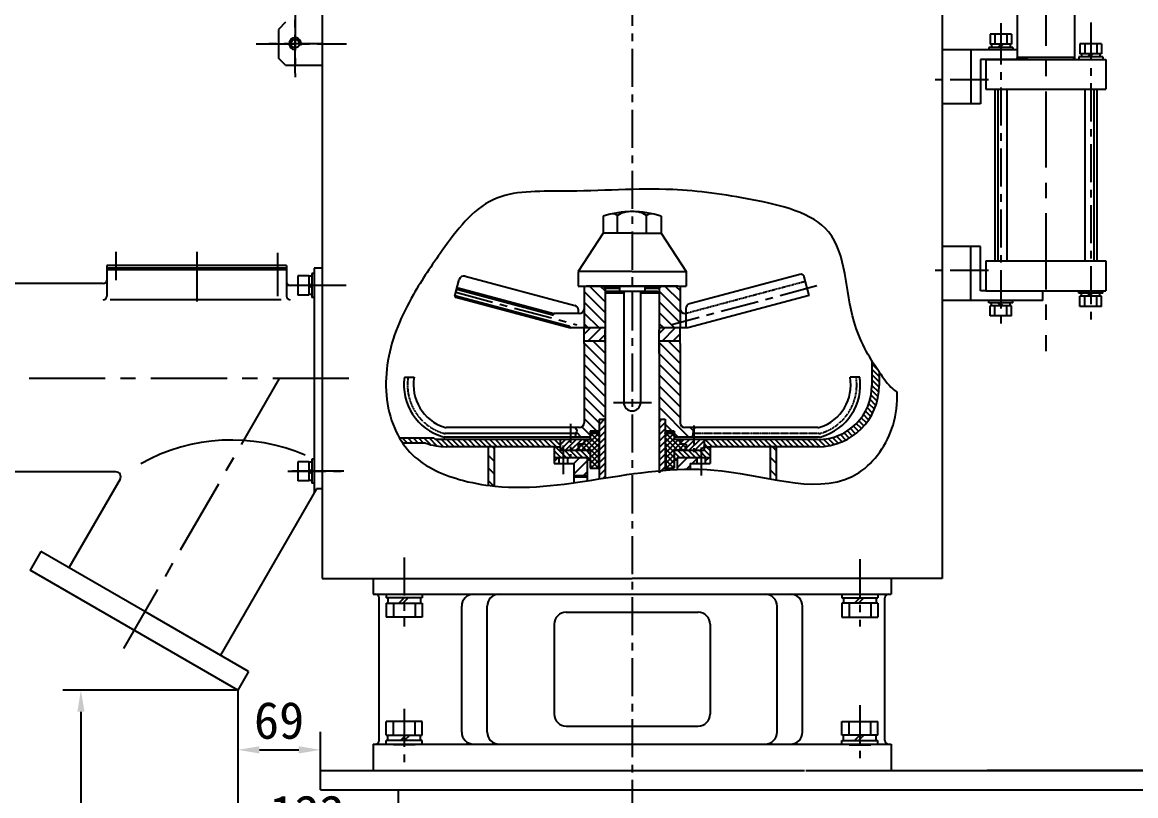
# Model space of a CAD drawing. Extents: x -2754 to 610, y -1664 to 712.
# Drawn here: x -1907 to -979, y -259 to 386 of the extents above; entities that cross this region are included whole.
import ezdxf

# ---------------------------------------------------------------- set-up
doc = ezdxf.new("R2010")
doc.units = 0
doc.linetypes.add('CENTER', pattern=[50.8, 31.75, -6.35, 6.35, -6.35])
doc.linetypes.add('HIDDEN', pattern=[0.375, 0.25, -0.125])
doc.layers.get('0').update_dxf_attribs({"linetype": 'CONTINUOUS'})
doc.layers.get('DEFPOINTS').update_dxf_attribs({"linetype": 'CONTINUOUS'})
doc.layers.add('PART', color=3, linetype='CONTINUOUS')
doc.layers.add('SMPEN_THICK', color=7, linetype='CONTINUOUS')
doc.styles.get("Standard").update_dxf_attribs({"font": '', "height": 30.8})
doc.styles.get('Standard').set_extended_font_data('SimSun')
doc.dimstyles.get("Standard").update_dxf_attribs({"dimscale": 5, "dimtxt": 4.5, "dimasz": 5.5, "dimexe": 4.25, "dimexo": 0.625, "dimgap": 2.2, "dimtad": 1, "dimdec": 4, "dimlfac": -1, "dimdsep": 46, "dimlunit": 6, "dimtxsty": 'Standard', "dimcen": 2.5, "dimclrd": 2, "dimclre": 2, "dimclrt": 2, "dimadec": 0, "dimazin": 0, "dimtfac": 1, "dimtdec": 4, "dimtmove": 0, "dimatfit": 3, "dimfxl": 1, "dimtolj": 1, "dimtzin": 0, "dimarcsym": 0})

# ---------------------------------------------------------------- blocks, each defined once
blk = doc.blocks.new('*D7')
at = {"color": 2, "lineweight": -2, "transparency": 16777216}
for p, q in [((-1727.55, -170.88), (-1727.55, -313.42)), ((-1605.74, -268.88), (-1605.74, -313.42)), ((-1709.55, -298.42), (-1623.74, -298.42))]:
    blk.add_line(p, q, dxfattribs=at)
at = {"color": 2, "transparency": 16777216}
for points in [[(-1709.55, -295.42), (-1709.55, -301.42), (-1727.55, -298.42)], [(-1623.74, -295.42), (-1623.74, -301.42), (-1605.74, -298.42)]]:
    blk.add_solid(points, dxfattribs=at)
at = {"layer": 'DEFPOINTS', "color": 0, "transparency": 16777216}
for p in [(-1727.55, -170.88), (-1605.74, -268.88), (-1605.74, -298.42)]:
    blk.add_point(p, dxfattribs=at)
at = {"color": 2, "transparency": 16777216, "insert": (-1669.6, -274.02), "char_height": 30.8, "attachment_point": 5}
blk.add_mtext('\\A1;122', dxfattribs=at)
blk = doc.blocks.new('*D5')
at = {"color": 2, "lineweight": -2, "transparency": 16777216}
for p, q in [((-1727.55, -170.88), (-1873.43, -170.88)), ((-1858.43, -188.88), (-1858.43, -615.88)), ((-1593.74, -633.88), (-1873.43, -633.88))]:
    blk.add_line(p, q, dxfattribs=at)
at = {"color": 2, "transparency": 16777216}
for points in [[(-1861.43, -188.88), (-1855.43, -188.88), (-1858.43, -170.88)], [(-1861.43, -615.88), (-1855.43, -615.88), (-1858.43, -633.88)]]:
    blk.add_solid(points, dxfattribs=at)
at = {"layer": 'DEFPOINTS', "color": 0, "transparency": 16777216}
for p in [(-1727.55, -170.88), (-1858.43, -633.88), (-1593.74, -633.88)]:
    blk.add_point(p, dxfattribs=at)
at = {"color": 2, "transparency": 16777216, "insert": (-1882.83, -396.05), "char_height": 30.8, "attachment_point": 5, "rotation": 90}
blk.add_mtext('\\A1;463', dxfattribs=at)
blk = doc.blocks.new('*D4')
at = {"color": 2, "lineweight": -2, "transparency": 16777216}
for p, q in [((-2382.85, 39.12), (-2382.85, -788.23)), ((-338.74, -328.88), (-338.74, -788.23)), ((-2364.85, -773.23), (-356.74, -773.23))]:
    blk.add_line(p, q, dxfattribs=at)
at = {"color": 2, "transparency": 16777216}
for points in [[(-2364.85, -770.23), (-2364.85, -776.23), (-2382.85, -773.23)], [(-356.74, -770.23), (-356.74, -776.23), (-338.74, -773.23)]]:
    blk.add_solid(points, dxfattribs=at)
at = {"layer": 'DEFPOINTS', "color": 0, "transparency": 16777216}
for p in [(-2382.85, 39.12), (-338.74, -328.88), (-338.74, -773.23)]:
    blk.add_point(p, dxfattribs=at)
at = {"color": 2, "transparency": 16777216, "insert": (-1336.77, -748.83), "char_height": 30.8, "attachment_point": 5}
blk.add_mtext('\\A1;2044', dxfattribs=at)
blk = doc.blocks.new('*D1')
at = {"color": 2, "lineweight": -2, "transparency": 16777216}
for p, q in [((-1565.03, 557.98), (-2489.66, 557.98)), ((-2474.66, 539.98), (-2474.66, -615.88)), ((-413.74, -633.88), (-2489.66, -633.88))]:
    blk.add_line(p, q, dxfattribs=at)
at = {"color": 2, "transparency": 16777216}
for points in [[(-2477.66, 539.98), (-2471.66, 539.98), (-2474.66, 557.98)], [(-2477.66, -615.88), (-2471.66, -615.88), (-2474.66, -633.88)]]:
    blk.add_solid(points, dxfattribs=at)
at = {"layer": 'DEFPOINTS', "color": 0, "transparency": 16777216}
for p in [(-1565.03, 557.98), (-2474.66, -633.88), (-413.74, -633.88)]:
    blk.add_point(p, dxfattribs=at)
at = {"color": 2, "transparency": 16777216, "insert": (-2499.06, -50.84), "char_height": 30.8, "attachment_point": 5, "rotation": 90}
blk.add_mtext('\\A1;1192', dxfattribs=at)
blk = doc.blocks.new('*D6')
at = {"color": 2, "lineweight": -2, "transparency": 16777216}
for p, q in [((-1727.55, -170.88), (-1727.55, -235.64)), ((-1658.74, -253.88), (-1658.74, -205.64)), ((-1709.55, -220.64), (-1676.74, -220.64))]:
    blk.add_line(p, q, dxfattribs=at)
at = {"color": 2, "transparency": 16777216}
for points in [[(-1709.55, -217.64), (-1709.55, -223.64), (-1727.55, -220.64)], [(-1676.74, -217.64), (-1676.74, -223.64), (-1658.74, -220.64)]]:
    blk.add_solid(points, dxfattribs=at)
at = {"layer": 'DEFPOINTS', "color": 0, "transparency": 16777216}
for p in [(-1727.55, -170.88), (-1658.74, -220.64), (-1658.74, -253.88)]:
    blk.add_point(p, dxfattribs=at)
at = {"color": 2, "transparency": 16777216, "insert": (-1693.14, -196.24), "char_height": 30.8, "attachment_point": 5}
blk.add_mtext('\\A1;69', dxfattribs=at)
blk = doc.blocks.new('*D8')
at = {"color": 2, "lineweight": -2, "transparency": 16777216}
for p, q in [((-1271.37, 649.12), (-251.51, 649.12)), ((-266.51, 631.12), (-266.51, -615.88)), ((-413.74, -633.88), (-251.51, -633.88))]:
    blk.add_line(p, q, dxfattribs=at)
at = {"color": 2, "transparency": 16777216}
for points in [[(-269.51, 631.12), (-263.51, 631.12), (-266.51, 649.12)], [(-269.51, -615.88), (-263.51, -615.88), (-266.51, -633.88)]]:
    blk.add_solid(points, dxfattribs=at)
at = {"layer": 'DEFPOINTS', "color": 0, "transparency": 16777216}
for p in [(-1271.37, 649.12), (-413.74, -633.88), (-266.51, -633.88)]:
    blk.add_point(p, dxfattribs=at)
at = {"color": 2, "transparency": 16777216, "insert": (-290.91, 155.42), "char_height": 30.8, "attachment_point": 5, "rotation": 90}
blk.add_mtext('\\A1;1283', dxfattribs=at)

msp = doc.modelspace()

# ---------------------------------------------------------------- hatches: boundary and pattern name
h = msp.add_hatch()
h.set_pattern_fill('ANSI31', color=256, scale=2, style=0)
h.set_pattern_definition([(135, (-2375.205, -42.51), (4.49013, 4.49013), [])])
h.paths.add_polyline_path([(-1358.73656, 131.12003), (-1376.23656, 131.12003), (-1376.23656, 160.42006), (-1376.23656, 164.12003), (-1374.23656, 166.12003), (-1358.73656, 166.12003)])
h.paths.add_polyline_path([(-1438.73656, 166.12003), (-1423.23656, 166.12003), (-1421.23656, 164.12003), (-1421.23656, 133.12003), (-1421.23656, 131.12003), (-1437.23656, 131.12003), (-1438.73656, 131.12003)])
h = msp.add_hatch()
h.set_pattern_fill('ANSI31', color=256, scale=2, style=0)
h.set_pattern_definition([(135, (-2543.3295, 1.8), (4.490128, 4.490128), [])])
edge = h.paths.add_edge_path()
edge.add_line((-1376.23656, 118.12003), (-1376.23656, 120.12003))
edge.add_line((-1376.23656, 120.12003), (-1360.73656, 120.12003))
edge.add_line((-1360.73656, 120.12003), (-1360.23656, 120.12003))
edge.add_line((-1360.23656, 120.12003), (-1358.73656, 120.12003))
edge.add_line((-1358.73656, 120.12003), (-1358.73656, 118.12003))
edge.add_line((-1358.73656, 118.12003), (-1358.73656, 52.12003))
edge.add_arc((-1354.73656, 52.12003), 4, 540, 630)
edge.add_line((-1354.73656, 48.12003), (-1347.23656, 48.12003))
edge.add_line((-1347.23656, 48.12003), (-1347.23656, 46.61046))
edge.add_spline(control_points=[(-1347.23656, 46.61046), (-1347.59359, 46.00312), (-1348.05454, 44.89727), (-1347.80877, 44.32951), (-1347.9656, 43.48075), (-1348.04491, 43.12003)], knot_values=[8.662604239, 8.662604239, 8.662604239, 8.662604239, 11.148527227, 13.633870813, 15.085002624, 15.085002624, 15.085002624, 15.085002624], degree=3, periodic=0)
edge.add_spline(control_points=[(-1348.04491, 43.12003), (-1348.22718, 42.29098), (-1348.52298, 41.20921), (-1348.68598, 40.12003)], knot_values=[15.085002624, 15.085002624, 15.085002624, 15.085002624, 18.420115182, 18.420115182, 18.420115182, 18.420115182], degree=3, periodic=0)
edge.add_line((-1348.68598, 40.12003), (-1363.73656, 40.12003))
edge.add_line((-1363.73656, 40.12003), (-1363.73656, 45.12003))
edge.add_line((-1363.73656, 45.12003), (-1371.23656, 45.12003))
edge.add_line((-1371.23656, 45.12003), (-1371.23656, 50.12003))
edge.add_line((-1371.23656, 50.12003), (-1371.23656, 56.92002))
edge.add_line((-1371.23656, 56.92002), (-1376.23656, 56.92002))
edge.add_line((-1376.23656, 56.92002), (-1376.23656, 118.12003))
h.paths.add_polyline_path([(-1438.73656, 118.12003), (-1438.73656, 120.12003), (-1421.23656, 120.12003), (-1421.23656, 56.92002), (-1426.23656, 56.92002), (-1426.23656, 55.1184), (-1438.73656, 62.68972)])
edge = h.paths.add_edge_path()
edge.add_line((-1438.73656, 62.68972), (-1426.23656, 55.1184))
edge.add_line((-1426.23656, 55.1184), (-1426.23656, 45.12003))
edge.add_line((-1426.23656, 45.12003), (-1433.73656, 45.12003))
edge.add_line((-1433.73656, 45.12003), (-1433.73656, 40.12003))
edge.add_line((-1433.73656, 40.12003), (-1446.45634, 40.12003))
edge.add_spline(control_points=[(-1446.45634, 40.12003), (-1446.29902, 41.11915), (-1445.93461, 42.17217), (-1445.59492, 43.12003)], knot_values=[12.554961162, 12.554961162, 12.554961162, 12.554961162, 15.734127239, 15.734127239, 15.734127239, 15.734127239], degree=3, periodic=0)
edge.add_spline(control_points=[(-1445.59492, 43.12003), (-1445.24322, 44.10139), (-1444.42127, 46.29677), (-1445.41183, 46.64448), (-1446.31315, 48.12003)], knot_values=[4.235946327, 4.235946327, 4.235946327, 4.235946327, 7.527501508, 12.554961162, 12.554961162, 12.554961162, 12.554961162], degree=3, periodic=0)
edge.add_line((-1446.31315, 48.12003), (-1442.73656, 48.12003))
edge.add_arc((-1442.73656, 52.12003), 4, 270, 360)
edge.add_line((-1438.73656, 52.12003), (-1438.73656, 62.68972))
h = msp.add_hatch()
h.set_pattern_fill('ANSI31', color=256, style=0)
h.set_pattern_definition([(135, (-2543.3295, 0), (2.245064, 2.245064), [])])
edge = h.paths.add_edge_path()
edge.add_line((-1243.73656, 38.12003), (-1338.73656, 38.12003))
edge.add_line((-1338.73656, 38.12003), (-1338.73656, 32.12003))
edge.add_line((-1338.73656, 32.12003), (-1333.73656, 32.12003))
edge.add_line((-1333.73656, 32.12003), (-1243.73656, 32.12003))
edge.add_arc((-1243.73656, 83.12003), 51, 270, 360)
edge.add_line((-1192.73656, 83.12003), (-1192.73656, 94.6037))
edge.add_spline(control_points=[(-1192.73656, 94.6037), (-1194.81335, 97.60174), (-1196.82147, 100.64058), (-1198.73656, 103.73472)], knot_values=[30.755664741, 30.755664741, 30.755664741, 30.755664741, 41.670482793, 41.670482793, 41.670482793, 41.670482793], degree=3, periodic=0)
edge.add_line((-1198.73656, 103.73472), (-1198.73656, 83.12003))
edge.add_arc((-1243.73656, 83.12003), 45, 270, 360, ccw=False)
edge = h.paths.add_edge_path()
edge.add_line((-1463.73656, 32.12003), (-1458.73656, 32.12003))
edge.add_line((-1458.73656, 32.12003), (-1458.73656, 38.12003))
edge.add_line((-1458.73656, 38.12003), (-1562.79402, 38.12003))
edge.add_arc((-1466.6511, 129.68244), 132.76723, 223.00907744, 223.60210906, ccw=False)
edge.add_line((-1563.73656, 39.12003), (-1592.59327, 39.12003))
edge.add_spline(control_points=[(-1592.59327, 39.12003), (-1591.79582, 37.75675), (-1590.95448, 36.42156), (-1590.069, 35.12003)], knot_values=[670.160329298, 670.160329298, 670.160329298, 670.160329298, 674.861927555, 674.861927555, 674.861927555, 674.861927555], degree=3, periodic=0)
edge.add_line((-1590.069, 35.12003), (-1570.97024, 35.12003))
edge.add_arc((-1553.73656, 83.12003), 51, 250.2500772, 270)
edge.add_line((-1553.73656, 32.12003), (-1463.73656, 32.12003))
h = msp.add_hatch()
h.set_pattern_fill('ANSI31', color=256, angle=90, style=0)
h.set_pattern_definition([(45, (-2375.2047, -119.4835), (2.245064, -2.245064), [])])
h.paths.add_polyline_path([(-1358.73656, 38.12003), (-1338.73656, 38.12003), (-1338.73656, 29.12003), (-1353.73656, 29.12003), (-1353.73656, 34.12003), (-1358.73656, 34.12003)])
h.paths.add_polyline_path([(-1458.73656, 38.12003), (-1438.73656, 38.12003), (-1438.73656, 34.12003), (-1443.73656, 34.12003), (-1443.73656, 29.12003), (-1458.73656, 29.12003)])
h = msp.add_hatch()
h.set_pattern_fill('ANSI37', color=256, angle=90, style=0)
h.set_pattern_definition([(45, (-2375.2047, -119.4835), (2.245064, -2.245064), []), (315, (-2375.2047, -119.4835), (-2.245064, -2.245064), [])])
h.paths.add_polyline_path([(-1371.23656, 43.32003), (-1363.73656, 43.32003), (-1363.73656, 38.12003), (-1358.73656, 38.12003), (-1358.73656, 34.12003), (-1353.73656, 34.12003), (-1353.73656, 29.12003), (-1363.73656, 29.12003), (-1363.73656, 14.32003), (-1370.73656, 14.32003), (-1370.73656, 31.12003), (-1371.23656, 31.12003)])
h.paths.add_polyline_path([(-1433.73656, 38.12003), (-1433.73656, 43.32003), (-1426.23656, 43.32003), (-1426.23656, 31.12003), (-1426.73656, 31.12003), (-1426.73656, 14.32003), (-1433.73656, 14.32003), (-1433.73656, 29.12003), (-1443.73656, 29.12003), (-1443.73656, 34.12003), (-1438.73656, 34.12003), (-1438.73656, 38.12003)])
h = msp.add_hatch()
h.set_pattern_fill('ANSI31', color=256, style=0)
h.set_pattern_definition([(135, (-2375.2047, -119.4835), (2.245064, 2.245064), [])])
h.paths.add_polyline_path([(-1363.73656, 29.12003), (-1338.73656, 29.12003), (-1338.73656, 32.12003), (-1333.73656, 32.12003), (-1333.73656, 23.12003), (-1361.23656, 23.12003), (-1361.23656, 21.12003), (-1363.73656, 21.12003)])
h.paths.add_polyline_path([(-1463.73656, 32.12003), (-1458.73656, 32.12003), (-1458.73656, 29.12003), (-1433.73656, 29.12003), (-1433.73656, 21.12003), (-1436.23656, 21.12003), (-1436.23656, 23.12003), (-1463.73656, 23.12003)])
at = {"layer": 'SMPEN_THICK'}
h = msp.add_hatch(dxfattribs=at)
h.set_pattern_fill('ANSI31', color=256, scale=50, angle=90, style=0)
h.set_pattern_definition([(45, (-1901.6583, -549.2175), (4.419417, -4.419417), [])])
h.paths.add_polyline_path([(-1374.73656, 120.12003), (-1376.23656, 121.62003), (-1376.23656, 129.62003), (-1374.73656, 131.12003), (-1360.23656, 131.12003), (-1358.73656, 129.62003), (-1358.73656, 121.62003), (-1360.23656, 120.12003)])
h.paths.add_polyline_path([(-1438.73656, 129.62003), (-1437.23656, 131.12003), (-1422.73656, 131.12003), (-1421.23656, 129.62003), (-1421.23656, 121.62003), (-1422.73656, 120.12003), (-1437.23656, 120.12003), (-1438.73656, 121.62003)])

# ---------------------------------------------------------------- linework, layer by layer
at = {"linetype": 'CENTER', "ltscale": 2}
msp.add_line((-1053.73656, 531.59964), (-1053.73656, 111.8355), dxfattribs=at)
at = {"color": 4}
for p, q in [((-1077.73656, 425.12003), (-1077.73656, 356.62003)), ((-1029.73656, 425.12003), (-1029.73656, 356.62003)), ((-1082.23656, 376.12003), (-1100.23656, 376.12003)), ((-1100.23656, 376.12003), (-1100.23656, 367.72003)), ((-1096.23656, 376.12003), (-1096.23656, 367.72003)), ((-1086.23656, 376.12003), (-1086.23656, 367.72003)), ((-1082.23656, 376.12003), (-1082.23656, 367.72003)), ((-1077.73656, 363.12003), (-1140.23656, 363.12003)), ((-1116.23656, 363.12003), (-1116.23656, 318.12003)), ((-1081.23656, 365.12003), (-1101.23656, 365.12003)), ((-1101.23656, 365.12003), (-1101.23656, 363.12003)), ((-1082.23656, 367.72003), (-1100.23656, 367.72003)), ((-1098.93656, 367.72003), (-1098.93656, 365.12003)), ((-1091.23656, 367.72003), (-1093.8363, 365.12003)), ((-1089.39817, 367.72003), (-1091.99791, 365.12003)), ((-1083.53656, 367.72003), (-1083.53656, 365.12003)), ((-1081.23656, 365.12003), (-1081.23656, 363.12003)), ((-1007.23656, 368.12003), (-1025.23656, 368.12003)), ((-1025.23656, 368.12003), (-1025.23656, 359.72003)), ((-1021.23656, 368.12003), (-1021.23656, 359.72003)), ((-1011.23656, 368.12003), (-1011.23656, 359.72003)), ((-1007.23656, 368.12003), (-1007.23656, 359.72003)), ((-1068.73656, 355.12003), (-1108.23656, 355.12003)), ((-1108.23656, 355.12003), (-1108.23656, 318.12003)), ((-1103.73656, 355.12003), (-1003.73656, 355.12003)), ((-1103.73656, 355.12003), (-1103.73656, 330.12003)), ((-1029.73656, 356.62003), (-1077.73656, 356.62003)), ((-1076.23656, 355.12003), (-1077.73656, 356.62003)), ((-1031.23656, 355.12003), (-1029.73656, 356.62003)), ((-1006.23656, 357.12003), (-1026.23656, 357.12003)), ((-1026.23656, 357.12003), (-1026.23656, 355.12003)), ((-1007.23656, 359.72003), (-1025.23656, 359.72003)), ((-1023.93656, 359.72003), (-1023.93656, 357.12003)), ((-1016.23656, 359.72003), (-1018.8363, 357.12003)), ((-1014.39817, 359.72003), (-1016.99791, 357.12003)), ((-1008.53656, 359.72003), (-1008.53656, 357.12003)), ((-1006.23656, 357.12003), (-1006.23656, 355.12003)), ((-1003.73656, 355.12003), (-1003.73656, 330.12003)), ((-1103.73656, 330.12003), (-1003.73656, 330.12003)), ((-1096.23656, 330.12003), (-1096.23656, 187.12003)), ((-1093.73656, 330.12003), (-1093.73656, 187.12003)), ((-1086.23656, 330.12003), (-1086.23656, 187.12003)), ((-1021.23656, 330.12003), (-1021.23656, 187.12003)), ((-1013.73656, 330.12003), (-1013.73656, 187.12003)), ((-1011.23656, 330.12003), (-1011.23656, 187.12003)), ((-1108.23656, 318.12003), (-1140.23656, 318.12003)), ((-1108.23656, 199.12003), (-1140.23656, 199.12003)), ((-1116.23656, 154.12003), (-1116.23656, 199.12003)), ((-1108.23656, 162.12003), (-1108.23656, 199.12003)), ((-1103.73656, 187.12003), (-1003.73656, 187.12003)), ((-1103.73656, 187.12003), (-1103.73656, 162.12003)), ((-1003.73656, 187.12003), (-1003.73656, 162.12003)), ((-1103.73656, 162.12003), (-1108.23656, 162.12003)), ((-1103.73656, 162.12003), (-1003.73656, 162.12003)), ((-1056.23656, 154.12003), (-1056.23656, 162.12003)), ((-1026.23656, 160.12003), (-1026.23656, 162.12003)), ((-1006.23656, 160.12003), (-1026.23656, 160.12003)), ((-1023.93656, 157.52003), (-1023.93656, 160.12003)), ((-1016.23656, 157.52003), (-1018.8363, 160.12003)), ((-1014.39817, 157.52003), (-1016.99791, 160.12003)), ((-1008.53656, 157.52003), (-1008.53656, 160.12003)), ((-1006.23656, 160.12003), (-1006.23656, 162.12003)), ((-1056.23656, 154.12003), (-1140.23656, 154.12003)), ((-1101.23656, 152.12003), (-1101.23656, 154.12003)), ((-1081.23656, 152.12003), (-1101.23656, 152.12003)), ((-1082.23656, 149.52003), (-1100.23656, 149.52003)), ((-1100.23656, 141.12003), (-1100.23656, 149.52003)), ((-1098.93656, 149.52003), (-1098.93656, 152.12003)), ((-1096.23656, 141.12003), (-1096.23656, 149.52003)), ((-1091.23656, 149.52003), (-1093.8363, 152.12003)), ((-1089.39817, 149.52003), (-1091.99791, 152.12003)), ((-1086.23656, 141.12003), (-1086.23656, 149.52003)), ((-1083.53656, 149.52003), (-1083.53656, 152.12003)), ((-1082.23656, 141.12003), (-1082.23656, 149.52003)), ((-1081.23656, 152.12003), (-1081.23656, 154.12003)), ((-1007.23656, 157.52003), (-1025.23656, 157.52003)), ((-1025.23656, 149.12003), (-1025.23656, 157.52003)), ((-1007.23656, 149.12003), (-1025.23656, 149.12003)), ((-1021.23656, 149.12003), (-1021.23656, 157.52003)), ((-1011.23656, 149.12003), (-1011.23656, 157.52003)), ((-1007.23656, 149.12003), (-1007.23656, 157.52003)), ((-1082.23656, 141.12003), (-1100.23656, 141.12003)), ((-1614.73656, -77.87997), (-1614.73656, -90.87997)), ((-1182.73656, -77.87997), (-1182.73656, -90.87997)), ((-1614.73656, -90.87997), (-1612.6181, -90.87997)), ((-1612.6181, -90.87997), (-1398.73656, -90.87997)), ((-1603.73656, -90.87997), (-1603.73656, -93.87997)), ((-1573.73656, -90.87997), (-1573.73656, -93.87997)), ((-1398.73656, -90.87997), (-1208.73656, -90.87997)), ((-1223.73656, -90.87997), (-1223.73656, -93.87997)), ((-1208.73656, -90.87997), (-1184.85502, -90.87997)), ((-1193.73656, -90.87997), (-1193.73656, -93.87997)), ((-1184.85502, -90.87997), (-1182.73656, -90.87997)), ((-1609.6181, -212.87997), (-1609.6181, -93.87997)), ((-1573.73656, -93.87997), (-1603.73656, -93.87997)), ((-1603.73656, -98.37997), (-1603.73656, -109.87997)), ((-1603.73656, -98.37997), (-1573.73656, -98.37997)), ((-1602.33656, -93.87997), (-1602.33656, -98.37997)), ((-1597.73656, -98.37997), (-1597.73656, -109.87997)), ((-1588.73656, -93.87997), (-1593.22123, -98.37997)), ((-1585.55999, -93.87997), (-1590.04466, -98.37997)), ((-1579.73656, -98.37997), (-1579.73656, -109.87997)), ((-1575.13656, -93.87997), (-1575.13656, -98.37997)), ((-1573.73656, -98.37997), (-1573.73656, -109.87997)), ((-1540.86502, -205.87997), (-1540.86502, -100.87997)), ((-1519.65182, -205.87997), (-1519.65182, -100.87997)), ((-1277.8213, -205.87997), (-1277.8213, -100.87997)), ((-1256.60809, -205.87997), (-1256.60809, -100.87997)), ((-1223.73656, -93.87997), (-1193.73656, -93.87997)), ((-1223.73656, -98.37997), (-1223.73656, -109.87997)), ((-1193.73656, -98.37997), (-1223.73656, -98.37997)), ((-1222.33656, -93.87997), (-1222.33656, -98.37997)), ((-1217.73656, -98.37997), (-1217.73656, -109.87997)), ((-1208.73656, -93.87997), (-1213.22123, -98.37997)), ((-1205.55999, -93.87997), (-1210.04466, -98.37997)), ((-1199.73656, -98.37997), (-1199.73656, -109.87997)), ((-1195.13656, -93.87997), (-1195.13656, -98.37997)), ((-1193.73656, -98.37997), (-1193.73656, -109.87997)), ((-1187.85502, -212.87997), (-1187.85502, -93.87997)), ((-1573.73656, -109.87997), (-1603.73656, -109.87997)), ((-1453.73656, -105.87997), (-1343.73656, -105.87997)), ((-1223.73656, -109.87997), (-1193.73656, -109.87997)), ((-1463.73656, -115.87997), (-1463.73656, -190.87997)), ((-1333.73656, -115.87997), (-1333.73656, -190.87997)), ((-1603.73656, -208.37997), (-1603.73656, -196.87997)), ((-1573.73656, -196.87997), (-1603.73656, -196.87997)), ((-1597.73656, -208.37997), (-1597.73656, -196.87997)), ((-1579.73656, -208.37997), (-1579.73656, -196.87997)), ((-1573.73656, -208.37997), (-1573.73656, -196.87997)), ((-1453.73656, -200.87997), (-1343.73656, -200.87997)), ((-1223.73656, -196.87997), (-1193.73656, -196.87997)), ((-1223.73656, -208.37997), (-1223.73656, -196.87997)), ((-1217.73656, -208.37997), (-1217.73656, -196.87997)), ((-1199.73656, -208.37997), (-1199.73656, -196.87997)), ((-1193.73656, -208.37997), (-1193.73656, -196.87997)), ((-1603.73656, -208.37997), (-1573.73656, -208.37997)), ((-1573.73656, -212.87997), (-1603.73656, -212.87997)), ((-1603.73656, -215.87997), (-1603.73656, -212.87997)), ((-1602.33656, -212.87997), (-1602.33656, -208.37997)), ((-1591.91312, -212.87997), (-1587.42845, -208.37997)), ((-1588.73656, -212.87997), (-1584.25189, -208.37997)), ((-1575.13656, -212.87997), (-1575.13656, -208.37997)), ((-1573.73656, -215.87997), (-1573.73656, -212.87997)), ((-1193.73656, -208.37997), (-1223.73656, -208.37997)), ((-1223.73656, -212.87997), (-1193.73656, -212.87997)), ((-1223.73656, -215.87997), (-1223.73656, -212.87997)), ((-1222.33656, -212.87997), (-1222.33656, -208.37997)), ((-1213.22123, -212.87997), (-1208.73656, -208.37997)), ((-1210.04466, -212.87997), (-1205.55999, -208.37997)), ((-1195.13656, -212.87997), (-1195.13656, -208.37997)), ((-1193.73656, -215.87997), (-1193.73656, -212.87997)), ((-1614.73656, -215.87997), (-1614.73656, -237.87997)), ((-1614.73656, -215.87997), (-1612.6181, -215.87997)), ((-1612.6181, -215.87997), (-1530.86502, -215.87997)), ((-1579.73656, -216.37997), (-1597.73656, -216.37997)), ((-1530.86502, -215.87997), (-1398.73656, -215.87997)), ((-1398.73656, -215.87997), (-1227.73656, -215.87997)), ((-1256.84094, -215.87997), (-1184.85502, -215.87997)), ((-1217.73656, -216.37997), (-1199.73656, -216.37997)), ((-1184.85502, -215.87997), (-1182.73656, -215.87997)), ((-1182.73656, -215.87997), (-1182.73656, -237.87997)), ((-1658.73656, -237.87997), (-1588.73656, -237.87997)), ((-1579.73656, -237.87997), (-1533.73656, -237.87997)), ((-1312.89523, -237.87997), (-1271.73656, -237.87997)), ((-1253.73656, -237.87997), (-1236.73656, -237.87997)), ((-1607.73656, -253.87997), (-1592.73656, -253.87997)), ((-1593.73656, -253.87997), (-1593.73656, -633.87997)), ((-1583.73656, -253.87997), (-1531.73656, -253.87997)), ((-1398.73656, -253.87997), (-1208.73656, -253.87997)), ((-1199.73656, -253.87997), (-797.73656, -253.87997))]:
    msp.add_line(p, q, dxfattribs=at)
for p, q in [((-1463.73656, 19.6826), (-1460.29913, 23.12003)), ((-1452.73656, 21.70234), (-1451.31887, 23.12003)), ((-1447.33862, 18.12003), (-1442.33862, 23.12003)), ((-1447.23656, 9.24183), (-1436.23656, 20.24183)), ((-1361.23656, 14.41953), (-1352.53606, 23.12003)), ((-1348.5558, 18.12003), (-1344.73656, 21.93927)), ((-1439.37811, 8.12003), (-1436.23656, 11.26158)), ((-1353.33976, 13.33606), (-1350.23656, 16.43927)), ((-1440.37811, 7.12003), (-1439.37811, 8.12003))]:
    msp.add_line(p, q)
at = {"linetype": 'CENTER'}
for p, q in [((-1588.73656, -60.1398), (-1588.73656, -117.80466)), ((-1208.73656, -61.50862), (-1208.73656, -117.80466)), ((-1208.73656, -183.24133), (-1208.73656, -231.24177)), ((-1588.73656, -186.37409), (-1588.73656, -231.24177))]:
    msp.add_line(p, q, dxfattribs=at)
msp.add_arc((-1679.73656, 368.12003), 5, 342.29899067, 279.02725443)
at = {"color": 4}
for centre, radius, start, end in [((-1612.6181, -93.87997), 3, 0, 90), ((-1530.86502, -100.87997), 10, 90, 180), ((-1509.65182, -100.87997), 10, 90, 180), ((-1287.8213, -100.87997), 10, 0, 90), ((-1266.60809, -100.87997), 10, 0, 90), ((-1184.85502, -93.87997), 3, 90, 180), ((-1453.73656, -115.87997), 10, 90, 180), ((-1343.73656, -115.87997), 10, 0, 90), ((-1453.73656, -190.87997), 10, 180, 270), ((-1343.73656, -190.87997), 10, 270, 360), ((-1612.6181, -212.87997), 3, 270, 0), ((-1530.86502, -205.87997), 10, 180, 270), ((-1509.65182, -205.87997), 10, 180, 270), ((-1287.8213, -205.87997), 10, 270, 0), ((-1266.60809, -205.87997), 10, 270, 0), ((-1184.85502, -212.87997), 3, 180, 270)]:
    msp.add_arc(centre, radius, start, end, dxfattribs=at)
for points, knots in [([(-1192.73656, 94.6037), (-1201.59219, 107.38762), (-1221.9182, 143.52868), (-1218.68882, 220.44138), (-1299.79655, 239.33507), (-1372.57896, 249.72103), (-1444.20597, 243.53066), (-1519.27653, 246.91524), (-1554.8495, 199.56034), (-1584.82512, 155.61713), (-1606.90291, 105.74698), (-1603.79965, 56.52721), (-1580.93623, 19.63844), (-1548.55793, 4.8991), (-1460.76283, -11.16251), (-1355.27455, 35.58144), (-1221.33344, -16.8026), (-1179.9732, 43.14788), (-1177.45823, 68.33259), (-1177.67186, 77.60586)], [30.755664741, 30.755664741, 30.755664741, 30.755664741, 77.297563498, 155.114255131, 224.153471151, 291.126963461, 383.015961604, 441.398723116, 501.351435402, 545.243461851, 604.27728877, 661.066969157, 684.582783442, 731.393281472, 761.610052951, 951.446610517, 1065.94962186, 1114.568787454, 1142.450494717, 1142.450494717, 1142.450494717, 1142.450494717]), ([(-1192.73656, 94.6037), (-1189.23002, 89.44473), (-1184.83027, 82.97162), (-1178.92387, 78.45425), (-1177.67186, 77.60586)], [0, 0, 0, 0, 18.2849342, 22.942596431, 22.942596431, 22.942596431, 22.942596431])]:
    msp.add_open_spline(points, degree=3, knots=knots)
for p in [(-1077.73656, 356.12003), (-1030.73656, 355.12003), (-1029.73656, 356.12003)]:
    msp.add_point(p, dxfattribs=at)
at = {"layer": 'DEFPOINTS', "color": 0, "linetype": 'ByBlock'}
for p in [(-1398.73656, 175.87123), (-1398.73656, 175.78231), (-1545.76054, 160.798), (-1244.68423, 166.18657), (-1444.79723, 133.74496), (-1365.58536, 133.79121), (-1651.84734, 89.12003), (-1421.23656, 54.62002), (-1376.23656, 54.62002), (-1371.73656, 55.12002), (-1436.23656, 21.12003), (-1344.73656, 18.12003), (-1447.23656, 8.12003), (-1656.23656, -77.87997), (-1141.23656, -77.87997), (-1182.73656, -90.87997), (-1607.73656, -215.87997), (-1569.73656, -215.87997), (-1588.73656, -237.87997), (-1578.73656, -237.87997)]:
    msp.add_point(p, dxfattribs=at)
at = {"layer": 'PART', "color": 5, "linetype": 'Continuous'}
msp.add_line((-1076.23656, 355.12003), (-1031.23656, 355.12003), dxfattribs=at)
at = {"layer": 'SMPEN_THICK', "linetype": 'CENTER'}
for p, q in [((-1679.73656, 343.68439), (-1679.73656, 513.98839)), ((-1398.73656, 516.27471), (-1398.73656, -420.44364)), ((-1679.73656, 394.10944), (-1679.73656, 340.29269)), ((-1091.23656, 385.22228), (-1091.23656, 349.50666)), ((-1091.23656, 382.43963), (-1091.23656, 133.30943)), ((-1016.23656, 385.92283), (-1016.23656, 132.62124)), ((-1712.24446, 368.12003), (-1636.89167, 368.12003)), ((-1657.30562, 368.12003), (-1703.50479, 368.12003)), ((-1101.6391, 338.12003), (-1149.36735, 338.12003)), ((-1101.6391, 179.12003), (-1150.13812, 179.12003)), ((-1545.76054, 160.88692), (-1444.79723, 133.83388)), ((-1244.68423, 166.18657), (-1365.58536, 133.79121)), ((-1456.23656, 33.19479), (-1456.23656, 9.11008)), ((-1341.23656, 31.44952), (-1341.23656, 8.06292)), ((-1685.96697, 11.62003), (-1639.94352, 11.62003))]:
    msp.add_line(p, q, dxfattribs=at)
at = {"layer": 'SMPEN_THICK', "color": 4}
for p, q in [((-1657.23656, 428.12003), (-1657.23656, 350.12003)), ((-1140.23656, 428.12003), (-1140.23656, 323.12003)), ((-1687.73656, 386.12003), (-1693.73656, 380.12003)), ((-1693.73656, 380.12003), (-1693.73656, 356.12003)), ((-1687.73656, 350.12003), (-1693.73656, 356.12003)), ((-1687.73656, 350.12003), (-1657.23656, 350.12003)), ((-1657.23656, 350.12003), (-1657.23656, -2.87997)), ((-1140.23656, 323.12003), (-1140.23656, -77.87997)), ((-1422.98656, 224.35609), (-1422.98656, 210.12003)), ((-1410.86156, 210.12003), (-1410.86156, 225.04093)), ((-1386.61156, 210.12003), (-1386.61156, 225.04093)), ((-1374.48656, 224.35609), (-1374.48656, 210.12003)), ((-1422.98656, 210.12003), (-1443.73656, 178.12003)), ((-1398.73656, 210.12003), (-1422.98656, 210.12003)), ((-1398.73656, 210.12003), (-1374.48656, 210.12003)), ((-1374.48656, 210.12003), (-1353.73656, 178.12003)), ((-1686.84734, 183.12003), (-1836.84734, 183.12003)), ((-1836.84734, 183.12003), (-1836.84734, 157.57643)), ((-1836.84734, 183.12003), (-1836.84734, 171.12003)), ((-1686.84734, 181.12003), (-1836.84734, 181.12003)), ((-1686.84734, 179.62003), (-1836.84734, 179.62003)), ((-1686.84734, 183.12003), (-1686.84734, 157.57643)), ((-1665.84734, 176.62003), (-1665.84734, 156.62003)), ((-1663.84734, 176.62003), (-1665.84734, 176.62003)), ((-1663.84734, 181.12003), (-1663.84734, -6.34407)), ((-1657.23656, 181.12003), (-1663.84734, 181.12003)), ((-1443.73656, 178.12003), (-1443.73656, 166.12003)), ((-1398.73656, 178.12003), (-1443.73656, 178.12003)), ((-1398.73656, 178.12003), (-1353.73656, 178.12003)), ((-1353.73656, 178.12003), (-1353.73656, 166.12003)), ((-1839.84734, 168.12003), (-1916.55407, 168.12003)), ((-1677.44734, 174.62003), (-1677.44734, 158.62003)), ((-1668.44734, 174.62003), (-1677.44734, 174.62003)), ((-1668.44734, 174.62003), (-1668.44734, 158.62003)), ((-1665.84734, 174.32003), (-1668.44734, 174.32003)), ((-1665.84734, 166.62003), (-1668.44734, 168.26103)), ((-1545.76054, 160.88692), (-1542.91353, 171.5121)), ((-1538.01455, 174.34053), (-1446.48589, 149.8155)), ((-1258.8291, 175.85505), (-1350.98722, 151.16136)), ((-1251.01376, 158.27892), (-1255.15486, 173.73373)), ((-1677.44734, 166.5429), (-1683.84734, 166.5429)), ((-1668.44734, 158.62003), (-1677.44734, 158.62003)), ((-1665.84734, 164.97902), (-1668.44734, 166.62003)), ((-1665.84734, 158.92003), (-1668.44734, 158.92003)), ((-1546.537, 157.98914), (-1545.65781, 161.27031)), ((-1545.51931, 157.92351), (-1451.82451, 132.81806)), ((-1544.06992, 163.33269), (-1465.00585, 142.14754)), ((-1543.75934, 164.4918), (-1463.99879, 143.12003)), ((-1443.73656, 166.12003), (-1353.73656, 166.12003)), ((-1438.73656, 166.12003), (-1438.73656, 131.12003)), ((-1360.73656, 166.12003), (-1436.73656, 166.12003)), ((-1421.23656, 164.12003), (-1423.23656, 166.12003)), ((-1423.23656, 166.12003), (-1423.23656, 166.12003)), ((-1409.23656, 164.12003), (-1421.23656, 164.12003)), ((-1421.23656, 164.12003), (-1421.23656, 110.0021)), ((-1419.73656, 161.92006), (-1421.23656, 160.42006)), ((-1421.23656, 160.42006), (-1405.73656, 160.42006)), ((-1419.73656, 161.92006), (-1377.73656, 161.92006)), ((-1409.23656, 166.12003), (-1409.23656, 161.92006)), ((-1405.73656, 161.92006), (-1405.73656, 68.92006)), ((-1391.73656, 161.92006), (-1391.73656, 68.92006)), ((-1391.73656, 160.42006), (-1376.23656, 160.42006)), ((-1388.23656, 166.12003), (-1388.23656, 161.92006)), ((-1376.23656, 164.12003), (-1388.23656, 164.12003)), ((-1376.23656, 160.42006), (-1377.73656, 161.92006)), ((-1374.23656, 166.12003), (-1376.23656, 164.12003)), ((-1376.23656, 164.12003), (-1376.23656, 126.46445)), ((-1374.23656, 166.12003), (-1374.23656, 166.12003)), ((-1358.73656, 166.12003), (-1358.73656, 131.12003)), ((-1251.01376, 158.27892), (-1352.37212, 131.12003)), ((-1691.46194, 154.57643), (-1834.02476, 154.57643)), ((-1663.84734, 156.62003), (-1665.84734, 156.62003)), ((-1545.82989, 156.76439), (-1450.12381, 131.12003)), ((-1442.73656, 143.12003), (-1463.99879, 143.12003)), ((-1463.99879, 143.12003), (-1463.99879, 142.92028)), ((-1443.52117, 143.12003), (-1443.52117, 145.95179)), ((-1353.95195, 143.12003), (-1354.73656, 143.12003)), ((-1353.95195, 147.29765), (-1353.95195, 131.12003)), ((-1421.23656, 131.12003), (-1450.12381, 131.12003)), ((-1438.73656, 118.12003), (-1438.73656, 131.12003)), ((-1421.23656, 131.12003), (-1437.23656, 131.12003)), ((-1352.37212, 131.12003), (-1376.23656, 131.12003)), ((-1360.23656, 131.12003), (-1376.23656, 131.12003)), ((-1358.73656, 118.12003), (-1358.73656, 131.12003)), ((-1421.23656, 121.62003), (-1421.23656, 129.62003)), ((-1376.23656, 109.90338), (-1376.23656, 129.62003)), ((-1421.23656, 120.12003), (-1438.73656, 120.12003)), ((-1438.73656, 118.12003), (-1438.73656, 52.12003)), ((-1421.23656, 120.12003), (-1437.23656, 120.12003)), ((-1421.23656, 120.12003), (-1436.73656, 120.12003)), ((-1421.23656, 118.12003), (-1421.23656, 6.05428)), ((-1421.23656, 116.32003), (-1421.23656, 48.32003)), ((-1360.73656, 120.12003), (-1376.23656, 120.12003)), ((-1360.23656, 120.12003), (-1376.23656, 120.12003)), ((-1358.73656, 120.12003), (-1376.23656, 120.12003)), ((-1376.23656, 118.12003), (-1376.23656, 10.27325)), ((-1376.23656, 118.12003), (-1376.23656, 50.12003)), ((-1358.73656, 118.12003), (-1358.73656, 52.12003)), ((-1198.73656, 103.73472), (-1198.73656, 83.12003)), ((-1192.73656, 94.6037), (-1192.73656, 83.12003)), ((-1588.58681, 90.12003), (-1580.48326, 90.12003)), ((-1208.88631, 90.12003), (-1216.98986, 90.12003)), ((-1442.73656, 48.12003), (-1553.88178, 48.12003)), ((-1426.23656, 55.12002), (-1426.23656, 5.26609)), ((-1426.23656, 55.12002), (-1421.23656, 55.12002)), ((-1426.23656, 48.32003), (-1426.23656, 43.32003)), ((-1426.23656, 48.32003), (-1426.23656, 43.32003)), ((-1421.73656, 55.12002), (-1421.23656, 54.62002)), ((-1421.73656, 55.12002), (-1421.73656, 55.12002)), ((-1376.23656, 55.12002), (-1371.23656, 55.12002)), ((-1375.73656, 55.12002), (-1375.73656, 55.12002)), ((-1371.23656, 55.12002), (-1371.23656, 12.49093)), ((-1371.23656, 48.32003), (-1371.23656, 43.32003)), ((-1371.23656, 48.32003), (-1371.23656, 43.32003)), ((-1243.72708, 48.12003), (-1354.73656, 48.12003)), ((-1563.73656, 39.12003), (-1592.59327, 39.12003)), ((-1433.73656, 38.12003), (-1562.79402, 38.12003)), ((-1433.73656, 40.12003), (-1555.58622, 40.12003)), ((-1445.59492, 43.12003), (-1554.96673, 43.12003)), ((-1458.73656, 38.12003), (-1458.73656, 29.12003)), ((-1438.73656, 38.12003), (-1438.73656, 34.12003)), ((-1438.73656, 38.12003), (-1438.73656, 34.12003)), ((-1438.73656, 38.12003), (-1433.73656, 38.12003)), ((-1426.23656, 45.12003), (-1433.73656, 45.12003)), ((-1433.73656, 45.12003), (-1433.73656, 40.12003)), ((-1426.23656, 43.32003), (-1433.73656, 43.32003)), ((-1433.73656, 43.32003), (-1433.73656, 38.32003)), ((-1433.73656, 43.32003), (-1433.73656, 38.12003)), ((-1433.73656, 43.32003), (-1426.23656, 43.32003)), ((-1426.23656, 43.32003), (-1426.23656, 31.12003)), ((-1363.73656, 45.12003), (-1371.23656, 45.12003)), ((-1371.23656, 43.32003), (-1371.23656, 31.12003)), ((-1363.73656, 43.32003), (-1371.23656, 43.32003)), ((-1371.23656, 43.32003), (-1363.73656, 43.32003)), ((-1363.73656, 45.12003), (-1363.73656, 40.12003)), ((-1363.73656, 43.32003), (-1363.73656, 38.32003)), ((-1363.73656, 43.32003), (-1363.73656, 38.12003)), ((-1242.55768, 40.12003), (-1363.73656, 40.12003)), ((-1243.73656, 38.12003), (-1363.73656, 38.12003)), ((-1358.73656, 38.12003), (-1363.73656, 38.12003)), ((-1358.73656, 38.12003), (-1358.73656, 34.12003)), ((-1358.73656, 38.12003), (-1358.73656, 34.12003)), ((-1338.73656, 38.12003), (-1338.73656, 29.12003)), ((-1570.97024, 35.12003), (-1590.069, 35.12003)), ((-1463.73656, 32.12003), (-1553.73656, 32.12003)), ((-1463.73656, 32.12003), (-1518.73656, 32.12003)), ((-1518.73656, 32.12003), (-1518.73656, -0.10209)), ((-1513.73656, 32.12003), (-1513.73656, -1.07019)), ((-1463.73656, 32.12003), (-1463.73656, 23.12003)), ((-1463.73656, 32.12003), (-1458.73656, 32.12003)), ((-1458.73656, 29.12003), (-1433.73656, 29.12003)), ((-1443.73656, 34.12003), (-1438.73656, 34.12003)), ((-1443.73656, 34.12003), (-1443.73656, 29.12003)), ((-1438.73656, 34.12003), (-1443.73656, 34.12003)), ((-1443.73656, 34.12003), (-1443.73656, 29.12003)), ((-1443.73656, 29.12003), (-1433.73656, 29.12003)), ((-1433.73656, 29.12003), (-1433.73656, 14.32003)), ((-1433.73656, 29.12003), (-1433.73656, 21.12003)), ((-1426.73656, 31.12003), (-1426.73656, 14.32003)), ((-1426.73656, 31.12003), (-1426.23656, 31.12003)), ((-1370.73656, 31.12003), (-1371.23656, 31.12003)), ((-1370.73656, 31.12003), (-1370.73656, 14.32003)), ((-1363.73656, 29.12003), (-1338.73656, 29.12003)), ((-1353.73656, 29.12003), (-1363.73656, 29.12003)), ((-1363.73656, 29.12003), (-1363.73656, 14.32003)), ((-1363.73656, 29.12003), (-1363.73656, 21.12003)), ((-1353.73656, 34.12003), (-1358.73656, 34.12003)), ((-1353.73656, 34.12003), (-1358.73656, 34.12003)), ((-1353.73656, 34.12003), (-1353.73656, 29.12003)), ((-1353.73656, 34.12003), (-1353.73656, 29.12003)), ((-1338.73656, 32.12003), (-1333.73656, 32.12003)), ((-1243.73656, 32.12003), (-1333.73656, 32.12003)), ((-1278.73656, 32.12003), (-1333.73656, 32.12003)), ((-1333.73656, 32.12003), (-1333.73656, 23.12003)), ((-1283.73656, 32.12003), (-1283.73656, 5.2564)), ((-1278.73656, 32.12003), (-1278.73656, 4.36926)), ((-1668.44734, 19.62003), (-1677.44734, 19.62003)), ((-1677.44734, 19.62003), (-1677.44734, 3.62003)), ((-1668.44734, 19.62003), (-1668.44734, 3.62003)), ((-1665.84734, 19.32003), (-1668.44734, 19.32003)), ((-1663.84734, 21.62003), (-1665.84734, 21.62003)), ((-1665.84734, 21.62003), (-1665.84734, 1.62003)), ((-1463.73656, 23.12003), (-1436.23656, 23.12003)), ((-1463.73656, 23.12003), (-1436.23656, 23.12003)), ((-1459.73656, 23.12003), (-1459.73656, 18.12003)), ((-1452.73656, 23.12003), (-1452.73656, 18.12003)), ((-1436.23656, 23.12003), (-1436.23656, 21.12003)), ((-1436.23656, 21.12003), (-1436.23656, 3.70986)), ((-1436.23656, 21.12003), (-1433.73656, 21.12003)), ((-1363.73656, 21.12003), (-1361.23656, 21.12003)), ((-1361.23656, 23.12003), (-1333.73656, 23.12003)), ((-1361.23656, 23.12003), (-1333.73656, 23.12003)), ((-1361.23656, 23.12003), (-1361.23656, 21.12003)), ((-1361.23656, 21.12003), (-1361.23656, 13.09786)), ((-1344.73656, 23.12003), (-1344.73656, 18.12003)), ((-1337.73656, 19.95901), (-1334.57554, 23.12003)), ((-1337.73656, 23.12003), (-1337.73656, 18.12003)), ((-1333.73656, 23.12003), (-1333.73656, 18.12003)), ((-1829.16567, 11.12003), (-1929.84734, 11.12003)), ((-1665.84734, 11.62003), (-1668.44734, 13.4529)), ((-1665.84734, 9.78716), (-1668.44734, 11.62003)), ((-1463.73656, 18.12003), (-1447.23656, 18.12003)), ((-1447.23656, 18.12003), (-1447.23656, 2.0934)), ((-1433.73656, 14.32003), (-1426.23656, 14.32003)), ((-1371.23656, 14.32003), (-1363.73656, 14.32003)), ((-1350.23656, 18.12003), (-1333.73656, 18.12003)), ((-1350.23656, 18.12003), (-1350.23656, 13.36615)), ((-1825.70157, 5.12003), (-1868.37442, -68.79152)), ((-1668.44734, 3.62003), (-1677.44734, 3.62003)), ((-1665.84734, 3.92003), (-1668.44734, 3.92003)), ((-1663.84734, 1.62003), (-1665.84734, 1.62003)), ((-1447.23656, 7.12003), (-1436.23656, 7.12003)), ((-1661.84734, -2.87997), (-1742.01964, -141.74248)), ((-1657.23656, -2.87997), (-1661.84734, -2.87997)), ((-1657.23656, -2.87997), (-1657.23656, -77.87997)), ((-1891.7571, -55.29152), (-1900.7571, -70.87997)), ((-1805.15456, -105.29152), (-1891.7571, -55.29152)), ((-1727.55202, -170.87997), (-1900.7571, -70.87997)), ((-1657.23656, -77.87997), (-1656.23656, -77.87997)), ((-1656.23656, -77.87997), (-1398.73656, -77.87997)), ((-1141.23656, -77.87997), (-1398.73656, -77.87997)), ((-1140.23656, -77.87997), (-1141.23656, -77.87997)), ((-1718.55202, -155.29152), (-1805.15456, -105.29152)), ((-1718.55202, -155.29152), (-1727.55202, -170.87997)), ((-1658.73656, -253.87997), (-1658.73656, -237.87997)), ((-1633.73656, -237.87997), (-1597.73656, -237.87997)), ((-1588.73656, -237.87997), (-1254.92042, -237.87997)), ((-1253.73656, -237.87997), (-1208.73656, -237.87997)), ((-1208.73656, -237.87997), (-698.73656, -237.87997)), ((-797.73656, -237.87997), (-1102.73656, -237.87997)), ((-1658.73656, -253.87997), (-1583.73656, -253.87997)), ((-1574.73656, -253.87997), (-1398.73656, -253.87997)), ((-1319.73656, -253.87997), (-1271.73656, -253.87997)), ((-1253.73656, -253.87997), (-1217.73656, -253.87997)), ((-1208.73656, -253.87997), (-698.73656, -253.87997))]:
    msp.add_line(p, q, dxfattribs=at)
at = {"layer": 'SMPEN_THICK', "linetype": 'CENTER', "ltscale": 2}
for p, q in [((-1829.34734, 194.56452), (-1829.34734, 171.12003)), ((-1761.84734, 194.7101), (-1761.84734, 153.21707)), ((-1694.34734, 193.91055), (-1694.34734, 157.57643)), ((-1637.30861, 166.62003), (-1686.0722, 166.62003)), ((-1634.98908, 89.12003), (-1990.56435, 89.12003)), ((-1693.00915, 88.95004), (-1822.9058, -136.03756)), ((-1414.20398, 68.92006), (-1382.53331, 68.92006)), ((-1398.73656, 61.92006), (-1398.73656, 61.92006)), ((-1639.07965, 11.62003), (-1682.63621, 11.62003))]:
    msp.add_line(p, q, dxfattribs=at)
at = {"layer": 'SMPEN_THICK', "linetype": 'HIDDEN'}
msp.add_line((-1254.11959, 169.87003), (-1353.95195, 143.12003), dxfattribs=at)
at = {"layer": 'SMPEN_THICK', "linetype": 'CENTER', "ltscale": 0.5}
for p, q in [((-1450.23656, 51.20616), (-1450.23656, 24.257)), ((-1347.23656, 49.90481), (-1347.23656, 24.66221))]:
    msp.add_line(p, q, dxfattribs=at)
at = {"layer": 'SMPEN_THICK'}
for p, q in [((-1421.64123, 55.02469), (-1426.23656, 50.42936)), ((-1421.23656, 50.12606), (-1426.23656, 45.12606)), ((-1373.81619, 55.12002), (-1376.23656, 52.69965)), ((-1371.23656, 52.39635), (-1376.23656, 47.39635)), ((-1371.23656, 47.09305), (-1376.23656, 42.09305)), ((-1421.23656, 44.82276), (-1426.23656, 39.82276)), ((-1421.23656, 39.51946), (-1426.23656, 34.51946)), ((-1371.23656, 41.78975), (-1376.23656, 36.78975)), ((-1513.73656, 30.74962), (-1515.10696, 32.12003)), ((-1421.23656, 34.21616), (-1426.23656, 29.21616)), ((-1421.23656, 28.91286), (-1426.23656, 23.91286)), ((-1371.23656, 36.48645), (-1376.23656, 31.48645)), ((-1371.23656, 31.18315), (-1376.23656, 26.18315)), ((-1278.73656, 29.09486), (-1281.76173, 32.12003)), ((-1513.73656, 20.14302), (-1518.73656, 25.14302)), ((-1421.23656, 23.60956), (-1426.23656, 18.60956)), ((-1371.23656, 25.87985), (-1376.23656, 20.87985)), ((-1371.23656, 20.57655), (-1376.23656, 15.57655)), ((-1278.73656, 18.48826), (-1283.73656, 23.48826)), ((-1513.73656, 9.53642), (-1518.73656, 14.53642)), ((-1421.23656, 18.30626), (-1426.23656, 13.30626)), ((-1421.23656, 13.00296), (-1426.23656, 8.00296)), ((-1371.23656, 15.27325), (-1376.23656, 10.27325)), ((-1278.73656, 7.88165), (-1283.73656, 12.88165)), ((-1513.73656, -1.07019), (-1518.73656, 3.92981)), ((-1447.23656, 8.12003), (-1436.23656, 8.12003)), ((-1421.23656, 7.69965), (-1423.18982, 5.74639))]:
    msp.add_line(p, q, dxfattribs=at)
at = {"layer": 'SMPEN_THICK', "color": 7, "linetype": 'HIDDEN'}
msp.add_line((-1242.98083, 43.12003), (-1348.04491, 43.12003), dxfattribs=at)
at = {"layer": 'SMPEN_THICK', "color": 5}
for p, q in [((-1463.73656, 23.12003), (-1463.73656, 18.12003)), ((-1398.93677, 6.52218), (-1398.93677, 6.52218))]:
    msp.add_line(p, q, dxfattribs=at)
at = {"layer": 'SMPEN_THICK', "color": 4}
msp.add_circle((-1679.73656, 368.12003), 3.5, dxfattribs=at)
for centre, radius, start, end in [((-1398.73656, 148.12003), 80, 72.35460508, 107.64539492), ((-1398.73656, 148.12003), 80, 72.35460508, 107.64539492), ((-1398.73656, 148.12003), 80, 72.35460508, 107.64539492), ((-1416.92406, 212.70602), 13.74423, 63.82628192, 83.63166224), ((-1399.89773, 207.27983), 20.87252, 86.81089908, 121.6868017), ((-1397.57539, 207.27983), 20.87252, 58.3131983, 93.18910092), ((-1380.54906, 212.70602), 13.74423, 96.36833776, 116.17371808), ((-1839.84734, 171.12003), 3, 270, 360), ((-1683.84734, 169.5429), 3, 180, 270), ((-1539.04983, 170.47683), 4, 75, 165), ((-1258.05264, 172.95727), 3, 15, 105), ((-1545.57107, 157.73032), 1, 165, 255), ((-1545.26049, 158.88943), 1, 165, 255), ((-1544.32874, 162.36676), 1, 75, 165), ((-1544.01816, 163.52588), 1, 75, 165), ((-1839.84734, 157.57643), 3, 270, 0), ((-1683.84734, 157.57643), 3, 180, 270), ((-1447.52117, 145.95179), 4, 0, 75), ((-1349.95195, 147.29765), 4, 105, 180), ((-1464.79879, 142.92028), 0.8, 255, 0), ((-1442.73656, 147.12003), 4, 270, 360), ((-1354.73656, 147.12003), 4, 180, 270), ((-1452.34214, 130.88621), 2, 8.57817848, 75), ((-1544.05894, 83.61855), 45, 171.69299508, 254.25167563), ((-1544.05894, 83.61855), 37, 169.87970228, 252.37884642), ((-1253.41417, 83.61855), 37, 287.62115358, 10.12029772), ((-1253.41417, 83.61855), 45, 285.74832437, 8.30700492), ((-1243.73656, 83.12003), 51, 270, 360), ((-1243.73656, 83.12003), 45, 270, 360), ((-1398.73656, 68.92006), 7, 180, 270), ((-1398.73656, 68.92006), 7, 270, 0), ((-1553.74604, 53.12003), 5, 252.37884642, 270), ((-1442.73656, 52.12003), 4, 270, 360), ((-1354.73656, 52.12003), 4, 180, 270), ((-1243.72708, 53.12003), 5, 270, 287.62115358), ((-1732.78067, -117.37283), 155.04087, 66.64664979, 119.18961072), ((-1466.6511, 129.68244), 132.76723, 223.00907744, 223.60210906), ((-1554.91543, 45.12003), 5, 254.25167563, 270), ((-1242.55768, 45.12003), 5, 270, 285.74832437), ((-1553.73656, 83.12003), 51, 250.2500772, 270), ((-1829.16567, 7.12003), 4, 330, 90)]:
    msp.add_arc(centre, radius, start, end, dxfattribs=at)
at = {"layer": 'SMPEN_THICK', "color": 7, "linetype": 'HIDDEN'}
for centre, radius, start, end in [((-1544.05894, 83.61855), 42, 171.09497824, 253.62145805), ((-1253.41417, 83.61855), 42, 286.37854195, 8.90502176), ((-1554.49228, 48.12003), 5, 253.62145805, 270), ((-1242.98083, 48.12003), 5, 270, 286.37854195)]:
    msp.add_arc(centre, radius, start, end, dxfattribs=at)
at = {"layer": 'SMPEN_THICK'}
for points, knots in [([(-1446.31315, 48.12003), (-1445.41183, 46.64448), (-1444.04273, 46.16389), (-1446.13614, 42.1536), (-1446.45634, 40.12003)], [4.235946327, 4.235946327, 4.235946327, 4.235946327, 9.263405982, 15.734127239, 15.734127239, 15.734127239, 15.734127239]), ([(-1346.15101, 48.12003), (-1347.11862, 46.99824), (-1348.1309, 45.07367), (-1347.68114, 44.03468), (-1348.45205, 41.68312), (-1348.68598, 40.12003)], [6.667161348, 6.667161348, 6.667161348, 6.667161348, 11.148527227, 13.633870813, 18.420115182, 18.420115182, 18.420115182, 18.420115182])]:
    msp.add_open_spline(points, degree=3, knots=knots, dxfattribs=at)
at = {"layer": 'SMPEN_THICK', "color": 4}
for p in [(-1438.73656, 38.12003), (-1426.23656, 43.32003), (-1426.23656, 43.32003), (-1426.23656, 43.32003), (-1371.23656, 43.32003), (-1371.23656, 43.32003), (-1371.23656, 43.32003), (-1363.73656, 38.32003), (-1363.73656, 38.32003), (-1358.73656, 38.12003), (-1361.23656, 21.12003), (-1426.73656, 14.32003), (-1370.73656, 14.32003), (-1337.73656, 18.12003)]:
    msp.add_point(p, dxfattribs=at)

# ---------------------------------------------------------------- dimensions: what is measured, and where the dimension line sits
for base, p1, p2, picture, middle in [((-266.50896, -633.87997), (-1271.36809, 649.12003), (-413.73656, -633.87997), '*D8', (-266.50896, 155.42215)), ((-1858.43129, -633.87997), (-1727.55202, -170.87997), (-1593.73656, -633.87997), '*D5', (-1858.43129, -396.05164))]:
    dim = msp.add_linear_dim(base=base, p1=p1, p2=p2, angle=90, dimstyle='Standard', override={"dimscale": 6, "dimtxt": 3, "dimasz": 3, "dimexe": 2.5, "dimexo": 0, "dimgap": 1.5, "dimlfac": 1, "dimlunit": 2, "dimcen": 0.09, "dimtp": 0.2, "dimtfac": 0.66667, "dimatfit": 2, "dimtvp": 5, "dimtzin": 8})
    dim.commit()
    dim.dimension.update_dxf_attribs({"geometry": picture, "text_midpoint": middle, "dimtype": 160})
for base, p1, p2, angle, text, picture, middle in [((-2474.65645, -633.87997), (-1565.03487, 557.9806), (-413.73656, -633.87997), 90, '1192', '*D1', (-2474.65645, -50.8375)), ((-338.73656, -773.22857), (-2382.84734, 39.12003), (-338.73656, -328.87997), 180, '2044', '*D4', (-1336.77203, -773.22857)), ((-1605.73656, -298.41878), (-1727.55202, -170.87997), (-1605.73656, -268.87997), 180, '122', '*D7', (-1669.59891, -298.41878)), ((-1658.73656, -220.64346), (-1727.55202, -170.87997), (-1658.73656, -253.87997), 180, '69', '*D6', (-1693.14429, -220.64346))]:
    dim = msp.add_linear_dim(base=base, p1=p1, p2=p2, angle=angle, text=text, dimstyle='Standard', override={"dimscale": 6, "dimtxt": 3, "dimasz": 3, "dimexe": 2.5, "dimexo": 0, "dimgap": 1.5, "dimlfac": 1, "dimlunit": 2, "dimcen": 0.09, "dimtp": 0.2, "dimtfac": 0.66667, "dimatfit": 2, "dimtvp": 5, "dimtzin": 8})
    dim.commit()
    dim.dimension.update_dxf_attribs({"geometry": picture, "text_midpoint": middle, "dimtype": 160})

doc.saveas('drawing.dxf')
